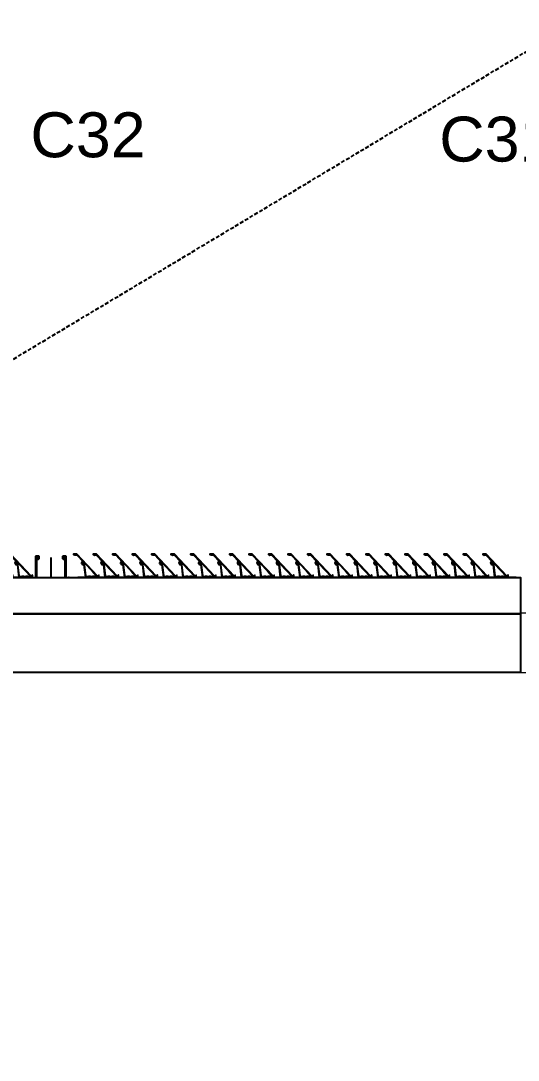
# Model space of a CAD drawing. Header units: millimetres. Extents: x 663313 to 1226001, y 1431724 to 1620898.
# Drawn here: x 762425 to 764084, y 1517107 to 1520576 of the extents above; entities that cross this region are included whole.
import ezdxf

# ---------------------------------------------------------------- set-up
doc = ezdxf.new("R2010")
doc.units = ezdxf.units.MM
for name, pattern in [('CENTER', [50.8, 31.75, -6.35, 6.35, -6.35]), ('HIDDEN', [0.375, 0.25, -0.125]), ('XKITLINE00', [0])]:
    doc.linetypes.add(name, pattern=pattern)
doc.layers.get('Defpoints').update_dxf_attribs({"color": 140})
for name, color, linetype, plot in [('000 - STRUCTURE_STEEL_ACCESORIES_DEF_SUB', 250, 'Continuous', False), ('010 - ASPG_EXTR_DEF_SUB', 250, 'Continuous', False), ('010 - ASPG_FASTERN_DEF_SUB', 250, 'Continuous', False), ('010 - ASPG_FRAMING_DEF_SUB', 250, 'Continuous', False)]:
    doc.layers.add(name, color=color, linetype=linetype, plot=plot)
for name, color, linetype in [('000 - STRUCTURE_STEEL_ACCESORIES_MAIN_COLOR_2', 1, 'Continuous'), ('000 - STRUCTURE_STEEL_ACCESORIES_SUB_COLOR_3', 251, 'Continuous'), ('000 - STRUCTURE_STEEL_ACCESORIES_WIPEOUT_', 250, 'Continuous'), ('010 - ASPG_ACCESSORIES_HATCH_', 251, 'Continuous'), ('010 - ASPG_ACCESSORIES_MAIN_COLOR_1', 1, 'Continuous'), ('010 - ASPG_ACCESSORIES_SUB_COLOR_1', 1, 'Continuous'), ('010 - ASPG_ACCESSORIES_SUB_COLOR_2', 251, 'Continuous'), ('010 - ASPG_ACCESSORIES_SYMBOL_', 251, 'Continuous'), ('010 - ASPG_ACCESSORIES_WIPEOUT_', 250, 'Continuous'), ('010 - ASPG_EXTR_MAIN_COLOR_2', 2, 'Continuous'), ('010 - ASPG_FASTERN_HIDDEN_', 251, 'Continuous'), ('010 - ASPG_FASTERN_MAIN_COLOR_1', 1, 'Continuous'), ('010 - ASPG_FASTERN_SUB_COLOR_2', 251, 'Continuous'), ('010 - ASPG_FLASHING_SUB_COLOR_1', 1, 'Continuous'), ('010 - ASPG_FLASHING_WIPEOUT_', 250, 'Continuous'), ('010 - ASPG_FRAMING_CUT_COLOR_4', 4, 'Continuous'), ('010 - ASPG_FRAMING_HATCH_', 251, 'Continuous'), ('010 - ASPG_FRAMING_MAIN_COLOR_2', 2, 'Continuous'), ('010 - ASPG_FRAMING_SUB_COLOR_2', 1, 'Continuous'), ('010 - ASPG_FRAMING_WIPEOUT_', 250, 'Continuous'), ('BOLT & SCREW', 251, 'Continuous'), ('Center Line', 1, 'CENTER'), ('CVA044__', 2, 'Continuous'), ('DIM', 1, 'Continuous'), ('tube-stopper', 2, 'Continuous')]:
    doc.layers.add(name, color=color, linetype=linetype)
for name, color, linetype, lineweight in [('12-GRID', 1, 'CENTER', 13), ('Part', 2, 'Continuous', 0), ('SCREW', 8, 'Continuous', 5)]:
    doc.layers.add(name, color=color, linetype=linetype, lineweight=lineweight)
doc.styles.add('Arial', font='arial.ttf')
pattern_1 = [(270, (1257419.24324, -520041.6224), (0.65495992507, -1.1344238721), [0.7562825814, -1.5125651628]), (30, (1257419.24324, -520041.6224), (0.65495992936, 1.1344238696), [0.7562825814, -1.5125651628]), (330, (1257419.24324, -520041.6224), (1.30991985442, -2.48e-09), [-1.5125651628, 0.7562825814])]
pattern_2 = [(315, (1257419.4929, -520021.6224), (1.3369313545, 1.3369313545), []), (45, (1257419.4929, -520021.6224), (-1.3369313545, 1.3369313545), [])]
pattern_3 = [(270, (1257419.4425, -520043.9224), (0.65495992507, -1.1344238721), [0.7562825814, -1.5125651628]), (30, (1257419.4425, -520043.9224), (0.65495992936, 1.1344238696), [0.7562825814, -1.5125651628]), (330, (1257419.4425, -520043.9224), (1.30991985442, -2.48e-09), [-1.5125651628, 0.7562825814])]
pattern_4 = [(315, (1257419.1929, -520023.9224), (1.3369313545, 1.3369313545), []), (45, (1257419.1929, -520023.9224), (-1.3369313545, 1.3369313545), [])]
pattern_5 = [(45, (68845973.911, -106253.634), (-4.0411152545, 4.0411152545), []), (45, (68845976.6053, -106253.634), (-4.0411152545, 4.0411152545), [])]

# ---------------------------------------------------------------- blocks, each defined once
blk = doc.blocks.new('W-1-PP18-ST_ENT4_REV00_20260531-225334_LOPF_PL')
at = {"layer": 'DIM', "linetype": 'HIDDEN', "ltscale": 50}
blk.add_line((-3080.3, -13100), (16344.6, -1449.9), dxfattribs=at)
at = {"layer": 'Part', "linetype": 'XKITLINE00', "lineweight": 0}
blk.add_lwpolyline([(12920, -13150.2), (12920, -3425.6), (16344.6, -3425.6), (16344.6, -3625.6), (13120, -3625.6), (13120, -8210), (16970, -8210), (16970, -8350), (13120, -8350), (13120, -13150.2)], close=True, dxfattribs=at)
at = {"layer": 'CVA044__', "color": 3, "char_height": 150, "attachment_point": 5, "style": 'Arial', "bg_fill": 3, "box_fill_scale": 1.1, "bg_fill_color": 256, "bg_fill_true_color": 13158600, "bg_fill_transparency": 0}
for s, insert in [('\\A1;C32', (14711, -1831.5)), ('\\A1;C31', (16075, -1845.8))]:
    blk.add_mtext(s, dxfattribs=dict(at, insert=insert))
blk = doc.blocks.new('*U6399')
at = {"layer": '12-GRID', "color": 8, "linetype": 'CENTER'}
for p, q in [((0, -6.2), (0, 2.2)), ((-4.2, -2), (4.2, -2))]:
    blk.add_line(p, q, dxfattribs=at)
at = {"layer": 'BOLT & SCREW'}
for p, q in [((-0.6, -1.8), (-1.8, -1.6)), ((-0.6, -2.2), (-1.8, -2.4)), ((-0.5, -1.8), (-0.9, -1.6)), ((-0.5, -2.2), (-0.9, -2.4)), ((-0.2, -1.4), (-0.4, -0.2)), ((-0.2, -1.5), (-0.4, -1.1)), ((-0.2, -2.5), (-0.4, -2.9)), ((-0.2, -2.6), (-0.4, -3.8)), ((0.2, -1.4), (0.4, -0.2)), ((0.2, -1.5), (0.4, -1.1)), ((0.4, -2.9), (0.2, -2.5)), ((0.2, -2.6), (0.4, -3.8)), ((0.5, -1.8), (0.9, -1.6)), ((0.5, -2.2), (0.9, -2.4)), ((0.6, -1.8), (1.8, -1.6)), ((0.6, -2.2), (1.8, -2.4))]:
    blk.add_line(p, q, dxfattribs=at)
for points in [[(-1.8, -1.6), (-0.9, -1.6, 0.414214), (-0.4, -1.1), (-0.4, -0.2), (0.4, -0.2), (0.4, -1.1, 0.414214), (0.9, -1.6), (1.8, -1.6), (1.8, -2.4), (0.9, -2.4, 0.414214), (0.4, -2.9), (0.4, -3.8), (-0.4, -3.8), (-0.4, -2.9, 0.414214), (-0.9, -2.4), (-1.8, -2.4)], [(0.2, -2.5, -0.414214), (0.5, -2.2), (0.6, -2.2), (0.6, -1.8), (0.5, -1.8, -0.414214), (0.2, -1.5), (0.2, -1.4), (-0.2, -1.4), (-0.2, -1.5, -0.414214), (-0.5, -1.8), (-0.6, -1.8), (-0.6, -2.2), (-0.5, -2.2, -0.414214), (-0.2, -2.5), (-0.2, -2.6), (0.2, -2.6)]]:
    blk.add_lwpolyline(points, format="xyb", close=True, dxfattribs=at)
blk.add_circle((0, -2), 3.5, dxfattribs=at)
blk = doc.blocks.new('000_ASPG_TYP_FILES_20260218-010703_FRAME_EXTR_')
at = {"layer": '010 - ASPG_FRAMING_HATCH_'}
h = blk.add_hatch(dxfattribs=at)
h.set_pattern_fill('ANSI32', color=256, scale=0.1, angle=180)
edge = h.paths.add_edge_path()
edge.add_line((2, 16), (2, 2))
edge.add_line((2, 2), (39.7, 2))
edge.add_arc((39.7, 1.7), 0.3, 0, 90, ccw=False)
edge.add_line((40, 1.7), (40, 0.3))
edge.add_arc((39.7, 0.3), 0.3, -90, 0, ccw=False)
edge.add_line((39.7, 0), (0.3, 0))
edge.add_arc((0.3, 0.3), 0.3, 180, 270, ccw=False)
edge.add_line((0, 0.3), (0, 17.7))
edge.add_arc((0.3, 17.7), 0.3, 90, 180, ccw=False)
edge.add_line((0.3, 18), (22.6, 18))
edge.add_arc((22.6, 18.5), 0.5, 270, 380.2095)
edge.add_arc((26.2, 19.8), 3.35, 182.0638, 200.2095, ccw=False)
edge.add_arc((23.6, 19.7), 0.76, 2.0638, 182.0638, ccw=False)
edge.add_arc((26.2, 19.8), 1.83, 182.0638, 447.9362)
edge.add_arc((26.3, 22.4), 0.76, 87.9362, 267.9362, ccw=False)
edge.add_arc((26.2, 19.8), 3.35, 69.7905, 87.9362, ccw=False)
edge.add_arc((27.5, 23.4), 0.5, 249.7905, 360)
edge.add_line((28, 23.4), (28, 26.7))
edge.add_line((28, 26.7), (28.5, 27.2))
edge.add_line((28.5, 27.2), (28, 27.7))
edge.add_line((28, 27.7), (28, 38.6))
edge.add_line((28, 38.6), (28.5, 39.1))
edge.add_line((28.5, 39.1), (28, 39.6))
edge.add_line((28, 39.6), (28, 42.9))
edge.add_arc((27.5, 42.9), 0.5, 0, 110.2095)
edge.add_arc((26.2, 46.5), 3.35, 272.0638, 290.2095, ccw=False)
edge.add_arc((26.3, 43.9), 0.76, 92.0638, 272.0638, ccw=False)
edge.add_arc((26.2, 46.5), 1.83, 272.0638, 537.9362)
edge.add_arc((23.6, 46.6), 0.76, 177.9362, 357.9362, ccw=False)
edge.add_arc((26.2, 46.5), 3.35, 159.7905, 177.9362, ccw=False)
edge.add_arc((22.6, 47.8), 0.5, 339.7905, 450)
edge.add_line((22.6, 48.3), (0.3, 48.3))
edge.add_arc((0.3, 48.6), 0.3, 180, 270, ccw=False)
edge.add_line((0, 48.6), (0, 60))
edge.add_arc((0.3, 60), 0.3, 90, 180, ccw=False)
edge.add_line((0.3, 60.3), (5, 60.3))
edge.add_line((5, 60.3), (5, 65))
edge.add_arc((5.3, 65), 0.3, 90, 180, ccw=False)
edge.add_line((5.3, 65.3), (30, 65.3))
edge.add_line((30, 65.3), (30, 63.6))
edge.add_arc((29.7, 63.6), 0.3, -90, 0, ccw=False)
edge.add_line((29.7, 63.3), (7.3, 63.3))
edge.add_arc((7.3, 63), 0.3, 90, 180)
edge.add_line((7, 63), (7, 58.3))
edge.add_line((7, 58.3), (2.3, 58.3))
edge.add_arc((2.3, 58), 0.3, 90, 180)
edge.add_line((2, 58), (2, 50.6))
edge.add_arc((2.3, 50.6), 0.3, 180, 270)
edge.add_line((2.3, 50.3), (29.7, 50.3))
edge.add_arc((29.7, 50), 0.3, 0, 90, ccw=False)
edge.add_line((30, 50), (30, 26.7))
edge.add_line((30, 26.7), (30, 16.3))
edge.add_arc((29.7, 16.3), 0.3, -90, 0, ccw=False)
edge.add_line((29.7, 16), (2, 16))
at = {"layer": '010 - ASPG_FRAMING_CUT_COLOR_4'}
blk.add_lwpolyline([(2, 16), (2, 2), (39.7, 2, -0.414214), (40, 1.7), (40, 0.3, -0.414214), (39.7, 0), (0.3, 0, -0.414214), (0, 0.3), (0, 17.7, -0.414214), (0.3, 18), (22.6, 18, 0.52173), (23, 18.7, -0.079342), (22.8, 19.7, -1), (24.3, 19.8, 2.296346), (26.2, 21.7, -1), (26.3, 23.2, -0.079342), (27.3, 23, 0.52173), (28, 23.4), (28, 26.7), (28.5, 27.2), (28, 27.7), (28, 38.6), (28.5, 39.1), (28, 39.6), (28, 42.9, 0.52173), (27.3, 43.3, -0.079342), (26.3, 43.1, -1), (26.2, 44.6, 2.296346), (24.3, 46.5, -1), (22.8, 46.6, -0.079342), (23, 47.6, 0.52173), (22.6, 48.3), (0.3, 48.3, -0.414214), (0, 48.6), (0, 60, -0.414214), (0.3, 60.3), (5, 60.3), (5, 65, -0.414214), (5.3, 65.3), (30, 65.3), (30, 63.6, -0.414214), (29.7, 63.3), (7.3, 63.3, 0.414214), (7, 63), (7, 58.3), (2.3, 58.3, 0.414214), (2, 58), (2, 50.6, 0.414214), (2.3, 50.3), (29.7, 50.3, -0.414214), (30, 50), (30, 26.7), (30, 16.3, -0.414214), (29.7, 16)], format="xyb", close=True, dxfattribs=at)
for p in [(26.2, 48.5), (26.2, 21.8)]:
    blk.add_blockref('*U6399', p)
blk = doc.blocks.new('*U6177')
at = {"layer": '010 - ASPG_FRAMING_HATCH_', "transparency": 33554585}
h = blk.add_hatch(dxfattribs=at)
h.set_pattern_fill('ANSI32', color=256, scale=0.25)
edge = h.paths.add_edge_path()
edge.add_line((2, -50), (2, -75))
edge.add_line((2, -75), (0, -75))
edge.add_line((0, -75), (0, -49))
edge.add_arc((1, -49), 1, 90, 180, ccw=False)
edge.add_line((1, -48), (63, -48))
edge.add_arc((63, -47), 1, 270, 360)
edge.add_line((64, -47), (64, 47))
edge.add_arc((63, 47), 1, 0, 90)
edge.add_line((63, 48), (1, 48))
edge.add_arc((1, 49), 1, 180, 270, ccw=False)
edge.add_line((0, 49), (0, 75))
edge.add_line((0, 75), (2, 75))
edge.add_line((2, 75), (2, 50))
edge.add_line((2, 50), (141, 50))
edge.add_line((141, 50), (141, 41))
edge.add_arc((140, 41), 1, 270, 360, ccw=False)
edge.add_line((140, 40), (132, 40))
edge.add_arc((132, 41), 1, 180, 270, ccw=False)
edge.add_line((131, 41), (131, 47))
edge.add_arc((130, 47), 1, 0, 90)
edge.add_line((130, 48), (67, 48))
edge.add_arc((67, 47), 1, 90, 180)
edge.add_line((66, 47), (66, -47))
edge.add_arc((67, -47), 1, 180, 270)
edge.add_line((67, -48), (130, -48))
edge.add_arc((130, -47), 1, 270, 360)
edge.add_line((131, -47), (131, -41))
edge.add_arc((132, -41), 1, 90, 180, ccw=False)
edge.add_line((132, -40), (140, -40))
edge.add_arc((140, -41), 1, 0, 90, ccw=False)
edge.add_line((141, -41), (141, -50))
edge.add_line((141, -50), (2, -50))
h.paths.add_polyline_path([(139, 48), (139, 42), (133, 42), (133, 48)], flags=16)
h.paths.add_polyline_path([(139, -48), (139, -42), (133, -42), (133, -48)], flags=16)
at = {"layer": '010 - ASPG_FRAMING_HATCH_'}
h = blk.add_hatch(dxfattribs=at)
h.set_pattern_fill('ANSI37', color=256, scale=0.595498, angle=-90)
h.set_pattern_definition(pattern_4)
edge = h.paths.add_edge_path()
edge.add_ellipse((11.5, 55), major_axis=(0, -5), ratio=0.644482, start_angle=180, end_angle=360, ccw=False)
edge.add_line((11.5, 60), (2, 60))
edge.add_arc((-7.9, 55), 11.1, -26.7963, 26.7963, ccw=False)
edge.add_line((2, 50), (11.5, 50))
h = blk.add_hatch(dxfattribs=at)
h.set_pattern_fill('HONEY', color=256, scale=0.238199, angle=-90)
h.set_pattern_definition(pattern_3)
edge = h.paths.add_edge_path()
edge.add_ellipse((11.8, 55), major_axis=(0, -5), ratio=0.644482, start_angle=0, end_angle=360, ccw=False)
h = blk.add_hatch(dxfattribs=at)
h.set_pattern_fill('HONEY', color=256, scale=0.238199, angle=-90)
h.set_pattern_definition(pattern_1)
edge = h.paths.add_edge_path()
edge.add_ellipse((57.5, 55), major_axis=(0, -5), ratio=0.644482, start_angle=0, end_angle=360)
h = blk.add_hatch(dxfattribs=at)
h.set_pattern_fill('ANSI37', color=256, scale=0.595498, angle=-90)
h.set_pattern_definition(pattern_2)
edge = h.paths.add_edge_path()
edge.add_ellipse((57.8, 55), major_axis=(0, -5), ratio=0.644482, start_angle=0, end_angle=180)
edge.add_line((57.8, 60), (62, 60))
edge.add_arc((62, 60.3), 0.3, -90, 0)
edge.add_line((62.3, 60.3), (62.3, 61))
edge.add_line((62.3, 61), (61.8, 61.5))
edge.add_line((61.8, 61.5), (62.3, 62))
edge.add_line((62.3, 62), (61.8, 62.5))
edge.add_line((61.8, 62.5), (62.3, 63))
edge.add_line((62.3, 63), (61.8, 63.5))
edge.add_line((61.8, 63.5), (62.3, 64))
edge.add_line((62.3, 64), (62.3, 65))
edge.add_line((62.3, 65), (63.3, 65))
edge.add_line((63.3, 65), (63.8, 65.5))
edge.add_line((63.8, 65.5), (64.3, 65))
edge.add_line((64.3, 65), (64.8, 65.5))
edge.add_line((64.8, 65.5), (65.3, 65))
edge.add_line((65.3, 65), (65.8, 65.5))
edge.add_line((65.8, 65.5), (66.3, 65))
edge.add_line((66.3, 65), (67, 65))
edge.add_arc((67, 65.3), 0.3, -90, 0)
edge.add_line((67.3, 65.3), (67.3, 60))
edge.add_arc((77.2, 55), 11.1, 153.2037, 206.7963)
edge.add_line((67.3, 50), (57.8, 50))
h = blk.add_hatch(dxfattribs=at)
h.set_pattern_fill('ANSI37', color=256, scale=0.595498, angle=-90)
h.set_pattern_definition(pattern_4)
edge = h.paths.add_edge_path()
edge.add_ellipse((11.5, -55), major_axis=(0, 5), ratio=0.644482, start_angle=0, end_angle=180)
edge.add_line((11.5, -60), (2, -60))
edge.add_arc((-7.9, -55), 11.1, 333.2037, 386.7963)
edge.add_line((2, -50), (11.5, -50))
h = blk.add_hatch(dxfattribs=at)
h.set_pattern_fill('HONEY', color=256, scale=0.238199, angle=-90)
h.set_pattern_definition(pattern_3)
edge = h.paths.add_edge_path()
edge.add_ellipse((11.8, -55), major_axis=(0, 5), ratio=0.644482, start_angle=0, end_angle=360)
h = blk.add_hatch(dxfattribs=at)
h.set_pattern_fill('HONEY', color=256, scale=0.238199, angle=-90)
h.set_pattern_definition(pattern_1)
edge = h.paths.add_edge_path()
edge.add_ellipse((57.5, -55), major_axis=(0, 5), ratio=0.644482, start_angle=0, end_angle=360, ccw=False)
h = blk.add_hatch(dxfattribs=at)
h.set_pattern_fill('ANSI37', color=256, scale=0.595498, angle=-90)
h.set_pattern_definition(pattern_2)
edge = h.paths.add_edge_path()
edge.add_ellipse((57.8, -55), major_axis=(0, 5), ratio=0.644482, start_angle=180, end_angle=360, ccw=False)
edge.add_line((57.8, -60), (62, -60))
edge.add_arc((62, -60.3), 0.3, 360, 450, ccw=False)
edge.add_line((62.3, -60.3), (62.3, -61))
edge.add_line((62.3, -61), (61.8, -61.5))
edge.add_line((61.8, -61.5), (62.3, -62))
edge.add_line((62.3, -62), (61.8, -62.5))
edge.add_line((61.8, -62.5), (62.3, -63))
edge.add_line((62.3, -63), (61.8, -63.5))
edge.add_line((61.8, -63.5), (62.3, -64))
edge.add_line((62.3, -64), (62.3, -65))
edge.add_line((62.3, -65), (63.3, -65))
edge.add_line((63.3, -65), (63.8, -65.5))
edge.add_line((63.8, -65.5), (64.3, -65))
edge.add_line((64.3, -65), (64.8, -65.5))
edge.add_line((64.8, -65.5), (65.3, -65))
edge.add_line((65.3, -65), (65.8, -65.5))
edge.add_line((65.8, -65.5), (66.3, -65))
edge.add_line((66.3, -65), (67, -65))
edge.add_arc((67, -65.3), 0.3, 360, 450, ccw=False)
edge.add_line((67.3, -65.3), (67.3, -60))
edge.add_arc((77.2, -55), 11.1, 153.2037, 206.7963, ccw=False)
edge.add_line((67.3, -50), (57.8, -50))
at = {"layer": '010 - ASPG_FASTERN_DEF_SUB'}
blk.add_point((0, 0), dxfattribs=at)
at = {"layer": '010 - ASPG_FRAMING_CUT_COLOR_4'}
blk.add_lwpolyline([(2, -50), (2, -75), (0, -75), (0, -49, -0.414214), (1, -48), (63, -48, 0.414214), (64, -47), (64, 47, 0.414214), (63, 48), (1, 48, -0.414214), (0, 49), (0, 75), (2, 75), (2, 50), (141, 50), (141, 41, -0.414214), (140, 40), (132, 40, -0.414214), (131, 41), (131, 47, 0.414214), (130, 48), (67, 48, 0.414214), (66, 47), (66, -47, 0.414214), (67, -48), (130, -48, 0.414214), (131, -47), (131, -41, -0.414214), (132, -40), (140, -40, -0.414214), (141, -41), (141, -50)], format="xyb", close=True, dxfattribs=at)
for points in [[(139, 48), (139, 42), (133, 42), (133, 48)], [(139, -48), (139, -42), (133, -42), (133, -48)]]:
    blk.add_lwpolyline(points, close=True, dxfattribs=at)
at = {"layer": '010 - ASPG_FRAMING_DEF_SUB', "transparency": 33554508}
blk.add_line((136.5, 0), (-4.5, 0), dxfattribs=at)
at = {"layer": '010 - ASPG_FRAMING_DEF_SUB', "transparency": 33554457}
for points in [[(2, 50), (15, 50), (15, 60), (2, 60)], [(54.3, 50), (67.3, 50), (67.3, 65.5), (54.3, 65.5)], [(2, -50), (15, -50), (15, -60), (2, -60)], [(54.3, -50), (67.3, -50), (67.3, -65.5), (54.3, -65.5)]]:
    blk.add_lwpolyline(points, close=True, dxfattribs=at)
at = {"layer": '010 - ASPG_FRAMING_SUB_COLOR_2'}
for points in [[(11.8, 50), (2, 50, 0.238199), (2, 60), (11.8, 60)], [(57.5, 50), (67.3, 50, -0.238199), (67.3, 60), (67.3, 65.3, -0.414214), (67, 65), (66.3, 65), (65.8, 65.5), (65.3, 65), (64.8, 65.5), (64.3, 65), (63.8, 65.5), (63.3, 65), (62.3, 65), (62.3, 64), (61.8, 63.5), (62.3, 63), (61.8, 62.5), (62.3, 62), (61.8, 61.5), (62.3, 61), (62.3, 60.3, -0.414214), (62, 60), (57.5, 60)], [(11.8, -50), (2, -50, -0.238199), (2, -60), (11.8, -60)], [(57.5, -50), (67.3, -50, 0.238199), (67.3, -60), (67.3, -65.3, 0.414214), (67, -65), (66.3, -65), (65.8, -65.5), (65.3, -65), (64.8, -65.5), (64.3, -65), (63.8, -65.5), (63.3, -65), (62.3, -65), (62.3, -64), (61.8, -63.5), (62.3, -63), (61.8, -62.5), (62.3, -62), (61.8, -61.5), (62.3, -61), (62.3, -60.3, 0.414214), (62, -60), (57.5, -60)]]:
    blk.add_lwpolyline(points, format="xyb", dxfattribs=at)
at = {"layer": '010 - ASPG_FRAMING_SUB_COLOR_2', "extrusion": (0, 0, -1)}
for centre, major_axis in [((11.8, 55), (0, -5)), ((57.5, -55), (0, 5))]:
    blk.add_ellipse(centre, major_axis=major_axis, ratio=0.644482, dxfattribs=at)
at = {"layer": '010 - ASPG_FRAMING_SUB_COLOR_2'}
for centre, major_axis in [((57.5, 55), (0, -5)), ((11.8, -55), (0, 5))]:
    blk.add_ellipse(centre, major_axis=major_axis, ratio=0.644482, dxfattribs=at)
blk = doc.blocks.new('PZG35-9D5')
at = {"layer": 'Center Line'}
blk.add_line((0, 3.7), (0, -10.5), dxfattribs=at)
at = {"layer": 'SCREW', "color": 8}
for p, q in [((-1.4, 0), (-1.4, -1.1)), ((1.4, 0), (1.4, -0.6)), ((-1.9, -1.4), (1.9, -0.9)), ((-1.9, -1.4), (-1.4, -1.1)), ((-1.9, -1.4), (-1.4, -1.7)), ((-1.9, -2.7), (1.9, -2.2)), ((-1.9, -2.7), (-1.4, -2.4)), ((-1.9, -2.7), (-1.4, -3)), ((-1.9, -4), (-1.4, -3.7)), ((-1.9, -4), (-1, -3.9)), ((-1.9, -4), (-1.4, -4.3)), ((-1.4, -1.1), (1.4, -0.6)), ((-1.4, -1.7), (1.4, -1.2)), ((-1.4, -1.7), (-1.4, -2.4)), ((-1.4, -2.4), (1.4, -1.9)), ((-1.4, -3), (1.4, -2.5)), ((-1.4, -3), (-1.4, -3.7)), ((-1.4, -3.7), (-0.8, -3.6)), ((-1.4, -4.3), (-1.4, -8.1)), ((-1.4, -4.3), (-1.2, -4.3)), ((0, -9.5), (-1.4, -8.1)), ((0, -9.5), (1.4, -8.1)), ((0.6, -3.3), (1.4, -3.2)), ((0.7, -3.7), (1.9, -3.5)), ((0.7, -3.9), (1.4, -3.8)), ((0.7, -4.6), (1.4, -4.5)), ((0.7, -5), (1.9, -4.8)), ((0.7, -5.2), (1.4, -5.1)), ((1.9, -0.9), (1.4, -0.6)), ((1.9, -0.9), (1.4, -1.2)), ((1.4, -1.2), (1.4, -1.9)), ((1.9, -2.2), (1.4, -1.9)), ((1.9, -2.2), (1.4, -2.5)), ((1.4, -2.5), (1.4, -3.2)), ((1.9, -3.5), (1.4, -3.2)), ((1.9, -3.5), (1.4, -3.8)), ((1.4, -3.8), (1.4, -4.5)), ((1.9, -4.8), (1.4, -4.5)), ((1.9, -4.8), (1.4, -5.1)), ((1.4, -5.1), (1.4, -8.1))]:
    blk.add_line(p, q, dxfattribs=at)
blk.add_lwpolyline([(0, -9.5), (0.7, -5.2), (0.7, -3.6, 0.417657), (0.4, -3.3, 0.108102), (-0.8, -3.6), (-1.4, -4.7)], format="xyb", dxfattribs=at)
blk = doc.blocks.new('*U6170')
at = {"layer": 'SCREW', "color": 6}
blk.add_lwpolyline([(3, 1.8, 0.09906), (0.8, 2.5), (0.8, 2.3), (-0.8, 2.3), (-0.8, 2.5, 0.09906), (-3, 1.8, 0.266588), (-3.5, 1), (-3.5, 0.2, 0.414214), (-3.3, 0), (3.3, 0, 0.414214), (3.5, 0.2), (3.5, 1, 0.266588)], format="xyb", close=True, dxfattribs=at)
at = {"layer": 'SCREW'}
blk.add_blockref('PZG35-9D5', (0, 0), dxfattribs=at)
blk = doc.blocks.new('*U6179')
blk.add_point((0, 0))
at = {"layer": '010 - ASPG_ACCESSORIES_MAIN_COLOR_1'}
blk.add_lwpolyline([(-39.7, -0.6, 0.414214), (-40, -0.9), (-40, -7.4, 0.57735), (-39.7, -7.6), (-36.6, -5.8, 0.767327), (-36.8, -5.3), (-37.9, -5.3, -0.414214), (-38.2, -5), (-38.2, -2.8, -0.414214), (-38, -2.6), (-32.2, -2.6, -0.388879), (-32, -2.8), (-31.8, -4.3, 0.388879), (-31.3, -4.8), (-30.3, -4.8, 0.414214), (-30, -4.5), (-30, -2.9, -0.414214), (-29.7, -2.6), (0.4, -2.6, -0.378969), (3.4, -5.2), (8, -42.5, 0.446593), (11.6, -45.1, -0.489802), (16.1, -48.7), (16.1, -49.4, -0.18248), (15.8, -50, -0.267949), (15.3, -50.2, 1.122115), (15.1, -52.3, 0.405004), (18.1, -49.4), (18.1, -48.7, 0.489805), (11.2, -43.1, -0.446597), (9.9, -42.3), (4.9, -0.8, 0.364176), (4.6, -0.6)], format="xyb", close=True, dxfattribs=at)
at = {"layer": '010 - ASPG_EXTR_DEF_SUB'}
for p in [(-40, -0.5), (43.4, -76.9), (43.4, -77.5)]:
    blk.add_point(p, dxfattribs=at)
at = {"layer": '010 - ASPG_EXTR_MAIN_COLOR_2'}
blk.add_lwpolyline([(11.4, -48.2), (11.5, -47.4), (12.2, -47.6), (12.3, -46.8, -0.535538), (14.2, -49.2, 0.991572), (15.7, -49.6, 1.157025), (8.8, -48.8, -0.688558), (8.3, -49), (-17.1, -22.2), (-32.3, -6.1), (-32.3, -2.9, 0.414312), (-32.6, -2.6), (-37.5, -2.6, 0.414116), (-37.8, -2.9), (-37.8, -4.3, 0.414214), (-37.5, -4.6), (-36, -4.6, -0.205895), (-35.8, -4.7), (33.2, -77.5), (43.1, -77.5, 0.668179), (43.4, -77), (40.5, -74.2, 0.668179), (40, -74.4), (40, -76), (33.9, -76), (11.9, -52.8, -0.558354), (12.1, -52, 0.766275), (12, -50.4, -0.438583), (10.7, -48.1)], format="xyb", close=True, dxfattribs=at)
at = {"layer": 'SCREW', "rotation": 180}
for p in [(-21.6, -2.5), (-8.2, -2.5)]:
    blk.add_blockref('*U6170', p, dxfattribs=at)
blk = doc.blocks.new('*U4688')
blk.add_wipeout([(1557, 4), (60, 4), (60, 69.3), (1557, 69.3)]).dxf.layer = '010 - ASPG_FRAMING_WIPEOUT_'
at = {"color": 1}
blk.add_point((60, 69.5), dxfattribs=at)
at = {"layer": '010 - ASPG_FRAMING_MAIN_COLOR_2'}
blk.add_lwpolyline([(1527, 69.3), (90, 69.3), (90, 6), (1527, 6)], close=True, dxfattribs=at)
at = {"layer": '010 - ASPG_FRAMING_SUB_COLOR_2'}
for points in [[(1557, 4), (60, 4), (60, 69.3), (1557, 69.3)], [(60, 2), (60, 4), (1557, 4), (1557, 2)]]:
    blk.add_lwpolyline(points, close=True, dxfattribs=at)
at = {"transparency": 33554559, "xscale": -1, "rotation": 270}
blk.add_blockref('*U6177', (0, 0), dxfattribs=at)
at = {"color": 1, "rotation": 180}
for p in [(120.3, 69.3), (185.3, 69.3), (250.3, 69.3), (315.3, 69.3), (380.3, 69.3), (445.3, 69.3), (510.3, 69.3), (575.3, 69.3), (640.3, 69.3), (705.3, 69.3), (770.3, 69.3), (835.3, 69.3), (900.3, 69.3), (965.3, 69.3), (1030.3, 69.3), (1095.3, 69.3), (1160.3, 69.3), (1225.3, 69.3), (1290.3, 69.3), (1355.3, 69.3), (1420.3, 69.3), (1485.3, 69.3)]:
    blk.add_blockref('*U6179', p, dxfattribs=at)
blk.add_blockref('000_ASPG_TYP_FILES_20260218-010703_FRAME_EXTR_', (60, 4))
at = {"xscale": -1}
blk.add_blockref('000_ASPG_TYP_FILES_20260218-010703_FRAME_EXTR_', (1557, 4), dxfattribs=at)
blk = doc.blocks.new('000_ASPG_TYP_FILES_FRAMING_EXTR_BREAKLINE_TYPE_2')
at = {"layer": '010 - ASPG_FRAMING_HATCH_', "transparency": 33554585}
h = blk.add_hatch(dxfattribs=at)
h.set_pattern_fill('ANSI32', color=256, scale=0.25)
h.paths.add_polyline_path([(131, 91, 0.414214), (132, 90), (140, 90, 0.414214), (141, 91), (141, 100), (2, 100), (2, 125), (0, 125), (0, 99, 0.414214), (1, 98), (63, 98, -0.414214), (64, 97), (64, 3, -0.414214), (63, 2), (0, 2), (0, 0), (141, 0), (141, 9, 0.414214), (140, 10), (132, 10, 0.414214), (131, 9), (131, 3, -0.414214), (130, 2), (67, 2, -0.414214), (66, 3), (66, 97, -0.414214), (67, 98), (130, 98, -0.414214), (131, 97)])
h.paths.add_polyline_path([(133, 92), (133, 98), (139, 98), (139, 92)], flags=16)
h.paths.add_polyline_path([(133, 8), (139, 8), (139, 2), (133, 2)], flags=16)
at = {"layer": '010 - ASPG_FRAMING_HATCH_'}
h = blk.add_hatch(dxfattribs=at)
h.set_pattern_fill('ANSI37', color=256, scale=0.595498, angle=-90)
h.set_pattern_definition([(315, (1257419.1929, -519973.9224), (1.3369313545, 1.3369313545), []), (45, (1257419.1929, -519973.9224), (-1.3369313545, 1.3369313545), [])])
edge = h.paths.add_edge_path()
edge.add_ellipse((11.5, 105), major_axis=(0, -5), ratio=0.644482, start_angle=180, end_angle=360, ccw=False)
edge.add_line((11.5, 110), (2, 110))
edge.add_arc((-7.9, 105), 11.1, -26.7963, 26.7963, ccw=False)
edge.add_line((2, 100), (11.5, 100))
h = blk.add_hatch(dxfattribs=at)
h.set_pattern_fill('HONEY', color=256, scale=0.238199, angle=-90)
h.set_pattern_definition([(270, (1257419.4425, -519993.9224), (0.65495992507, -1.1344238721), [0.7562825814, -1.5125651628]), (30, (1257419.4425, -519993.9224), (0.65495992936, 1.1344238696), [0.7562825814, -1.5125651628]), (330, (1257419.4425, -519993.9224), (1.30991985442, -2.48e-09), [-1.5125651628, 0.7562825814])])
edge = h.paths.add_edge_path()
edge.add_ellipse((11.8, 105), major_axis=(0, -5), ratio=0.644482, start_angle=0, end_angle=360, ccw=False)
h = blk.add_hatch(dxfattribs=at)
h.set_pattern_fill('HONEY', color=256, scale=0.238199, angle=-90)
h.set_pattern_definition([(270, (1257419.24324, -519991.6224), (0.65495992507, -1.1344238721), [0.7562825814, -1.5125651628]), (30, (1257419.24324, -519991.6224), (0.65495992936, 1.1344238696), [0.7562825814, -1.5125651628]), (330, (1257419.24324, -519991.6224), (1.30991985442, -2.48e-09), [-1.5125651628, 0.7562825814])])
edge = h.paths.add_edge_path()
edge.add_ellipse((57.5, 105), major_axis=(0, -5), ratio=0.644482, start_angle=0, end_angle=360)
h = blk.add_hatch(dxfattribs=at)
h.set_pattern_fill('ANSI37', color=256, scale=0.595498, angle=-90)
h.set_pattern_definition([(315, (1257419.4929, -519971.6224), (1.3369313545, 1.3369313545), []), (45, (1257419.4929, -519971.6224), (-1.3369313545, 1.3369313545), [])])
edge = h.paths.add_edge_path()
edge.add_ellipse((57.8, 105), major_axis=(0, -5), ratio=0.644482, start_angle=0, end_angle=180)
edge.add_line((57.8, 110), (62, 110))
edge.add_arc((62, 110.3), 0.3, -90, 0)
edge.add_line((62.3, 110.3), (62.3, 111))
edge.add_line((62.3, 111), (61.8, 111.5))
edge.add_line((61.8, 111.5), (62.3, 112))
edge.add_line((62.3, 112), (61.8, 112.5))
edge.add_line((61.8, 112.5), (62.3, 113))
edge.add_line((62.3, 113), (61.8, 113.5))
edge.add_line((61.8, 113.5), (62.3, 114))
edge.add_line((62.3, 114), (62.3, 115))
edge.add_line((62.3, 115), (63.3, 115))
edge.add_line((63.3, 115), (63.8, 115.5))
edge.add_line((63.8, 115.5), (64.3, 115))
edge.add_line((64.3, 115), (64.8, 115.5))
edge.add_line((64.8, 115.5), (65.3, 115))
edge.add_line((65.3, 115), (65.8, 115.5))
edge.add_line((65.8, 115.5), (66.3, 115))
edge.add_line((66.3, 115), (67, 115))
edge.add_arc((67, 115.3), 0.3, -90, 0)
edge.add_line((67.3, 115.3), (67.3, 110))
edge.add_arc((77.2, 105), 11.1, 153.2037, 206.7963)
edge.add_line((67.3, 100), (57.8, 100))
blk.add_point((141, 100))
at = {"layer": '010 - ASPG_FRAMING_CUT_COLOR_4'}
blk.add_lwpolyline([(0, 0), (0, 2), (63, 2, 0.414214), (64, 3), (64, 97, 0.414214), (63, 98), (1, 98, -0.414214), (0, 99), (0, 125), (2, 125), (2, 100), (141, 100), (141, 91, -0.414214), (140, 90), (132, 90, -0.414214), (131, 91), (131, 97, 0.414214), (130, 98), (67, 98, 0.414214), (66, 97), (66, 3, 0.414214), (67, 2), (130, 2, 0.414214), (131, 3), (131, 9, -0.414214), (132, 10), (140, 10, -0.414214), (141, 9), (141, 0)], format="xyb", close=True, dxfattribs=at)
for points in [[(139, 98), (139, 92), (133, 92), (133, 98)], [(139, 2), (139, 8), (133, 8), (133, 2)]]:
    blk.add_lwpolyline(points, close=True, dxfattribs=at)
at = {"layer": '010 - ASPG_FRAMING_DEF_SUB', "transparency": 33554457}
blk.add_line((0, 50), (141, 50), dxfattribs=at)
for points in [[(2, 100), (15, 100), (15, 110), (2, 110)], [(54.3, 100), (67.3, 100), (67.3, 115.5), (54.3, 115.5)]]:
    blk.add_lwpolyline(points, close=True, dxfattribs=at)
at = {"layer": '010 - ASPG_FRAMING_SUB_COLOR_2'}
for points in [[(11.8, 100), (2, 100, 0.238199), (2, 110), (11.8, 110)], [(57.5, 100), (67.3, 100, -0.238199), (67.3, 110), (67.3, 115.3, -0.414214), (67, 115), (66.3, 115), (65.8, 115.5), (65.3, 115), (64.8, 115.5), (64.3, 115), (63.8, 115.5), (63.3, 115), (62.3, 115), (62.3, 114), (61.8, 113.5), (62.3, 113), (61.8, 112.5), (62.3, 112), (61.8, 111.5), (62.3, 111), (62.3, 110.3, -0.414214), (62, 110), (57.5, 110)]]:
    blk.add_lwpolyline(points, format="xyb", dxfattribs=at)
at = {"layer": '010 - ASPG_FRAMING_SUB_COLOR_2', "extrusion": (0, 0, -1)}
blk.add_ellipse((11.8, 105), major_axis=(0, -5), ratio=0.644482, dxfattribs=at)
at = {"layer": '010 - ASPG_FRAMING_SUB_COLOR_2'}
blk.add_ellipse((57.5, 105), major_axis=(0, -5), ratio=0.644482, dxfattribs=at)
blk = doc.blocks.new('*U5880')
blk.add_wipeout([(1557, 4), (60, 4), (60, 69.3), (1557, 69.3)]).dxf.layer = '010 - ASPG_FRAMING_WIPEOUT_'
at = {"color": 1}
blk.add_point((60, 69.5), dxfattribs=at)
at = {"layer": '010 - ASPG_FRAMING_MAIN_COLOR_2'}
blk.add_lwpolyline([(1527, 69.3), (90, 69.3), (90, 6), (1527, 6)], close=True, dxfattribs=at)
at = {"layer": '010 - ASPG_FRAMING_SUB_COLOR_2'}
for points in [[(1557, 4), (60, 4), (60, 69.3), (1557, 69.3)], [(60, 2), (60, 4), (1557, 4), (1557, 2)]]:
    blk.add_lwpolyline(points, close=True, dxfattribs=at)
at = {"transparency": 33554559, "xscale": -1, "rotation": 270}
blk.add_blockref('*U6177', (0, 0), dxfattribs=at)
at = {"color": 1, "xscale": -1, "rotation": 180}
for p in [(101.8, 69.3), (166.8, 69.3), (231.8, 69.3), (296.8, 69.3), (361.8, 69.3), (426.8, 69.3), (491.8, 69.3), (556.8, 69.3), (621.8, 69.3), (686.8, 69.3), (751.8, 69.3), (816.8, 69.3), (881.8, 69.3), (946.8, 69.3), (1011.8, 69.3), (1076.8, 69.3), (1141.8, 69.3), (1206.8, 69.3), (1271.8, 69.3), (1336.8, 69.3), (1401.8, 69.3), (1466.8, 69.3), (1531.8, 69.3)]:
    blk.add_blockref('*U6179', p, dxfattribs=at)
at = {"rotation": 89.99999999999999}
blk.add_blockref('000_ASPG_TYP_FILES_FRAMING_EXTR_BREAKLINE_TYPE_2', (1667, 0), dxfattribs=at)
blk.add_blockref('000_ASPG_TYP_FILES_20260218-010703_FRAME_EXTR_', (60, 4))
at = {"xscale": -1}
blk.add_blockref('000_ASPG_TYP_FILES_20260218-010703_FRAME_EXTR_', (1557, 4), dxfattribs=at)
blk = doc.blocks.new('W-1-PP18-ST_ENT4_REV00_20260604-235409_LOPF_ASPG_')
blk.add_blockref('*U4688', (14587, -3377))
at = {"xscale": -1.000000000000001}
blk.add_blockref('*U5880', (14587, -3377), dxfattribs=at)
blk = doc.blocks.new('*U5577')
blk.add_wipeout([(0, -52), (3234, -52), (3234, -248), (0, -248)]).dxf.layer = '010 - ASPG_FLASHING_WIPEOUT_'
at = {"layer": '010 - ASPG_FLASHING_SUB_COLOR_1'}
blk.add_lwpolyline([(0, -52), (3234, -52), (3234, -248), (0, -248)], close=True, dxfattribs=at)
blk.add_wipeout([(0, 69.3), (3234, 69.3), (3234, -52), (0, -52)]).dxf.layer = '010 - ASPG_FLASHING_WIPEOUT_'
blk.add_lwpolyline([(0, 69.3), (3234, 69.3), (3234, -52), (0, -52)], close=True, dxfattribs=at)
at = {"layer": 'Defpoints'}
blk.add_line((0, 2), (25, 2), dxfattribs=at)
blk.add_line((0, 2), (25, 2), dxfattribs=at)
blk = doc.blocks.new('W-1-PP18-ST_ENT4_REV00_20260617-033902_ASPG_FLASHING')
blk.add_blockref('*U5577', (12920, -3377))
blk = doc.blocks.new('*U4563')
at = {"layer": '010 - ASPG_ACCESSORIES_SUB_COLOR_2'}
for p, q in [((-2.1, -1.5), (-2.1, 0)), ((2.1, -1), (2.1, 0)), ((-2.7, -1.9), (2.7, -1.4)), ((-2.7, -1.9), (-2.1, -1.5)), ((-2.7, -1.9), (-2.1, -2.3)), ((-2.7, -3.7), (2.7, -3.2)), ((-2.7, -3.7), (-2.1, -3.3)), ((-2.7, -3.7), (-2.1, -4.1)), ((-2.7, -5.5), (2.7, -5)), ((-2.7, -5.5), (2.7, -5)), ((-2.7, -5.5), (-2.1, -5.1)), ((-2.7, -5.5), (-2.1, -5.1)), ((-2.7, -5.5), (-2.1, -5.9)), ((-2.7, -5.5), (-2.1, -5.9)), ((-2.7, -7.3), (2.7, -6.8)), ((-2.7, -7.3), (-2.1, -6.9)), ((-2.7, -7.3), (-2.1, -7.7)), ((-2.7, -9.1), (-2.1, -8.7)), ((-2.7, -9.1), (-1.6, -9)), ((-2.7, -9.1), (-2.1, -9.5)), ((-2.7, -10.9), (-2.1, -10.5)), ((-2.7, -10.9), (-1.8, -10.8)), ((-2.7, -10.9), (-2.1, -11.3)), ((-2.1, -1.5), (2.1, -1)), ((-2.1, -2.3), (2.1, -1.8)), ((-2.1, -3.3), (-2.1, -2.3)), ((-2.1, -3.3), (2.1, -2.8)), ((-2.1, -4.1), (2.1, -3.6)), ((-2.1, -5.1), (-2.1, -4.1)), ((-2.1, -5.1), (2.1, -4.6)), ((-2.1, -5.1), (2.1, -4.6)), ((-2.1, -5.9), (2.1, -5.4)), ((-2.1, -5.9), (2.1, -5.4)), ((-2.1, -6.9), (-2.1, -5.9)), ((-2.1, -6.9), (-2.1, -5.9)), ((-2.1, -6.9), (2.1, -6.4)), ((-2.1, -7.7), (2.1, -7.2)), ((-2.1, -8.7), (-2.1, -7.7)), ((-2.1, -8.7), (-1.1, -8.6)), ((-2.1, -9.5), (-1.6, -9.4)), ((-2.1, -10.5), (-2.1, -9.5)), ((-2.1, -10.5), (-1.8, -10.5)), ((-2.1, -11.3), (-1.9, -11.2)), ((-2.1, -12.4), (-2.1, -11.3)), ((-2.1, -12.4), (-2.1, -15.6)), ((0, -17.2), (-2.1, -15.6)), ((0, -17.2), (2.1, -15.6)), ((0.4, -8.4), (2.1, -8.2)), ((0.7, -8.8), (2.7, -8.6)), ((0.7, -9.1), (2.1, -9)), ((0.7, -10.2), (2.1, -10)), ((0.7, -10.6), (2.7, -10.4)), ((0.7, -10.9), (2.1, -10.8)), ((2.7, -1.4), (2.1, -1)), ((2.7, -1.4), (2.1, -1.8)), ((2.1, -2.8), (2.1, -1.8)), ((2.7, -3.2), (2.1, -2.8)), ((2.7, -3.2), (2.1, -3.6)), ((2.1, -4.6), (2.1, -3.6)), ((2.7, -5), (2.1, -4.6)), ((2.7, -5), (2.1, -4.6)), ((2.7, -5), (2.1, -5.4)), ((2.7, -5), (2.1, -5.4)), ((2.1, -6.4), (2.1, -5.4)), ((2.1, -6.4), (2.1, -5.4)), ((2.7, -6.8), (2.1, -6.4)), ((2.7, -6.8), (2.1, -7.2)), ((2.1, -8.2), (2.1, -7.2)), ((2.7, -8.6), (2.1, -8.2)), ((2.7, -8.6), (2.1, -9)), ((2.1, -10), (2.1, -9)), ((2.7, -10.4), (2.1, -10)), ((2.7, -10.4), (2.1, -10.8)), ((2.1, -10.8), (2.1, -15.6))]:
    blk.add_line(p, q, dxfattribs=at)
blk.add_lwpolyline([(0, -17.2), (0.7, -11.5), (0.7, -8.7, 0.417657), (0.4, -8.4, 0.070993), (-1.5, -8.7), (-2.1, -12.4)], format="xyb", dxfattribs=at)
at = {"layer": '010 - ASPG_ACCESSORIES_SYMBOL_', "linetype": 'CENTER'}
blk.add_line((0, 6.1), (0, -18.2), dxfattribs=at)
at = {"layer": '010 - ASPG_FASTERN_MAIN_COLOR_1'}
for p, q in [((-5.5, 0.5), (-5.5, 0)), ((5.5, 0), (-5.5, 0)), ((-5.2, 0.9), (-4.2, 1.2)), ((5.2, 0.9), (-5.2, 0.9)), ((-4.2, 5), (-4.2, 1.2)), ((4.2, 1.2), (-4.2, 1.2)), ((3.1, 5.5), (-3.1, 5.5)), ((-2.6, 0.9), (-2.1, 1.2)), ((-2.1, 5), (-2.1, 1.2)), ((2.1, 5), (2.1, 1.2)), ((2.4, 0.9), (2.1, 1.2)), ((4.2, 5), (4.2, 1.2)), ((5.2, 0.9), (4.2, 1.2)), ((5.5, 0.5), (5.5, 0))]:
    blk.add_line(p, q, dxfattribs=at)
for centre, radius, start, end in [((-5.2, 0.5), 0.3, 90, 180), ((-3.1, 3.9), 1.56, 48.0171, 131.9829), ((0, -0.2), 5.63, 68.2799, 111.7201), ((3.1, 3.9), 1.56, 48.0171, 131.9829), ((5.2, 0.5), 0.3, 0, 90)]:
    blk.add_arc(centre, radius, start, end, dxfattribs=at)
blk = doc.blocks.new('G$C7D677D58')
at = {"layer": 'tube-stopper'}
h = blk.add_hatch(dxfattribs=at)
h.set_pattern_fill('ANSI35', color=256, scale=0.02, angle=280.6768, style=0)
h.set_pattern_definition([(145.676841, (67.453535, -13.0942606), (0.00281929957, 0.00412935224), []), (145.676841, (67.4500606, -13.0949156), (0.00281929957, 0.00412935224), [0.00625, -0.00125, 0, -0.00125])])
h.paths.add_polyline_path([(0.0299, 0.0155), (0.0245, 0.0155), (0.0245, 0.0006), (0.0299, 0.0006)])
at = {"layer": '000 - STRUCTURE_STEEL_ACCESORIES_DEF_SUB', "ltscale": 0.1}
blk.add_line((0.0383, 0.008), (0, 0.008, 0), dxfattribs=at)
at = {"layer": '000 - STRUCTURE_STEEL_ACCESORIES_SUB_COLOR_3'}
for p, q in [((0.0024, 0.012, 0), (0.0016, 0.0112, 0)), ((0.0016, 0.0048, 0), (0.0016, 0.0112, 0)), ((0.0069, 0.0112, 0), (0.0016, 0.0112, 0)), ((0.0069, 0.0048, 0), (0.0016, 0.0048, 0)), ((0.0024, 0.004, 0), (0.0016, 0.0048, 0)), ((0.0069, 0.012, 0), (0.0024, 0.012, 0)), ((0.0069, 0.004, 0), (0.0024, 0.004, 0)), ((0.0069, 0.0028, 0), (0.0069, 0.0132, 0)), ((0.0125, 0.0149, 0), (0.0077, 0.0149, 0)), ((0.0125, 0.0115, 0), (0.0077, 0.0115, 0)), ((0.0125, 0.0045, 0), (0.0077, 0.0045, 0)), ((0.0125, 0.0011, 0), (0.0077, 0.0011, 0)), ((0.0133, 0, 0), (0.0133, 0.016, 0)), ((0.0133, 0.016, 0), (0.0145, 0.016, 0)), ((0.0133, 0.0028, 0), (0.0133, 0.0132, 0)), ((0.0145, 0, 0), (0.0133, 0, 0)), ((0.0145, 0.016, 0), (0.0145, 0, 0)), ((0.0299, 0), (0.0299, 0.016)), ((0.0299, 0.016), (0.0311, 0.016)), ((0.0311, 0), (0.0299, 0)), ((0.0311, 0.016), (0.0311, 0)), ((0.0311, 0.0011), (0.0311, 0.0149)), ((0.0359, 0.0149), (0.0311, 0.0149)), ((0.0359, 0.0115), (0.0311, 0.0115)), ((0.0359, 0.0045), (0.0311, 0.0045)), ((0.0359, 0.0011), (0.0311, 0.0011)), ((0.0367, 0.0028), (0.0367, 0.0132))]:
    blk.add_line(p, q, dxfattribs=at)
at = {"layer": '000 - STRUCTURE_STEEL_ACCESORIES_SUB_COLOR_3', "linetype": 'HIDDEN'}
for p, q in [((0.0299, 0.012), (0.0145, 0.012, 0)), ((0.0299, 0.0112), (0.0145, 0.0112, 0)), ((0.0299, 0.0048), (0.0145, 0.0048, 0)), ((0.0299, 0.004), (0.0145, 0.004, 0))]:
    blk.add_line(p, q, dxfattribs=at)
at = {"layer": '000 - STRUCTURE_STEEL_ACCESORIES_SUB_COLOR_3', "elevation": 0}
for points in [[(0.0077, 0.0149, 0.46188), (0.0077, 0.0115, 0.23094), (0.0077, 0.0045, 0.46188), (0.0077, 0.0011)], [(0.0125, 0.0149, -0.46188), (0.0125, 0.0115, -0.23094), (0.0125, 0.0045, -0.46188), (0.0125, 0.0011)], [(0.0359, 0.0149, -0.46188), (0.0359, 0.0115, -0.23094), (0.0359, 0.0045, -0.46188), (0.0359, 0.0011)]]:
    blk.add_lwpolyline(points, format="xyb", dxfattribs=at)
at = {"layer": 'tube-stopper'}
blk.add_lwpolyline([(0.0299, 0.0155), (0.0245, 0.0155), (0.0245, 0.0006), (0.0299, 0.0006)], close=True, dxfattribs=at)
blk = doc.blocks.new('010 - ASPG_ACCESSORIES_BRACKET_FOR_FRAME_TYPE-1_CUT-VIEW')
blk.add_wipeout([(0, 25), (0, 0), (40, 0), (40, 3), (3, 3), (3, 25)]).dxf.layer = '010 - ASPG_ACCESSORIES_WIPEOUT_'
at = {"layer": '010 - ASPG_ACCESSORIES_HATCH_'}
h = blk.add_hatch(dxfattribs=at)
h.set_pattern_fill('ANSI32', color=251, scale=0.03)
h.set_pattern_definition(pattern_5)
h.paths.add_polyline_path([(1.5, 16.1), (1.1, 16.7), (0.7, 16.1), (0, 16.1), (0, 25), (3, 25), (3, 16.1)])
h = blk.add_hatch(dxfattribs=at)
h.set_pattern_fill('ANSI32', color=251, scale=0.03)
h.set_pattern_definition(pattern_5)
h.paths.add_polyline_path([(0, 0), (0, 11.8), (0.2, 11.9), (1.2, 11.9), (1.6, 11.3), (2, 11.9), (3, 11.9), (3, 3), (19.7, 3), (19.7, 0)])
h = blk.add_hatch(dxfattribs=at)
h.set_pattern_fill('ANSI32', color=251, scale=0.03)
h.set_pattern_definition(pattern_5)
h.paths.add_polyline_path([(28.7, 0), (28.7, 3), (40, 3), (40, 0)])
at = {"layer": '010 - ASPG_ACCESSORIES_MAIN_COLOR_1'}
blk.add_lwpolyline([(0, 25), (0, 0), (40, 0), (40, 3), (3, 3), (3, 25)], close=True, dxfattribs=at)
at = {"layer": '010 - ASPG_ACCESSORIES_SUB_COLOR_1'}
for points in [[(1.5, 16.1), (1.1, 16.7), (0.7, 16.1), (0, 16.1), (0, 25), (3, 25), (3, 16.1)], [(0, 0), (0, 11.8), (0.2, 11.9), (1.2, 11.9), (1.6, 11.3), (2, 11.9), (3, 11.9), (3, 3), (19.7, 3), (19.7, 0)], [(28.7, 0), (28.7, 3), (40, 3), (40, 0)]]:
    blk.add_lwpolyline(points, close=True, dxfattribs=at)
blk = doc.blocks.new('000_ASPG_TYP_FILES_EXPANSION_BOLT_1')
at = {"layer": '010 - ASPG_FASTERN_HIDDEN_', "linetype": 'CENTER'}
blk.add_line((-15.3, 0), (74.9, 0), dxfattribs=at)
at = {"layer": '010 - ASPG_FASTERN_MAIN_COLOR_1'}
for p, q in [((-8, 7.2), (-7.4, 7.9)), ((-8, 7.2), (-8, -7.2)), ((-7.4, 7.9), (-2.2, 7.9)), ((-7.4, 3.9), (-2.2, 3.9)), ((-1.6, 7.2), (-2.2, 7.9)), ((-1.6, 7.2), (-1.6, -7.2)), ((-7.4, -7.9), (-8, -7.2)), ((-7.4, -3.9), (-2.2, -3.9)), ((-7.4, -7.9), (-2.2, -7.9)), ((-2.2, -7.9), (-1.6, -7.2))]:
    blk.add_line(p, q, dxfattribs=at)
blk.add_lwpolyline([(-1.6, -8.4), (0, -8.4), (0, 8.4), (-1.6, 8.4)], close=True, dxfattribs=at)
for centre, radius, start, end in [((-4.7, 5.9), 3.33, 143.8846, 216.1154), ((4.4, 0), 12.4, 161.4826, 198.5174), ((-4.9, 5.9), 3.33, 323.8846, 36.1154), ((-14, 0), 12.4, 341.4826, 18.5174), ((-4.7, -5.9), 3.33, 143.8846, 216.1154), ((-4.9, -5.9), 3.33, 323.8846, 36.1154)]:
    blk.add_arc(centre, radius, start, end, dxfattribs=at)
at = {"layer": '010 - ASPG_FASTERN_SUB_COLOR_2'}
for p, q in [((-13, 2), (-12.2, 2.8)), ((-13, -2), (-13, 2)), ((-11.7, 2.8), (-12.2, -2.8)), ((-12.2, 2.8), (-11.7, 2.8)), ((-10.9, 4), (-11.7, 2.8)), ((-10.9, 4), (-11.6, -4)), ((-10.3, 2.8), (-10.9, 4)), ((-10.3, 2.8), (-10.8, -2.8)), ((-9.5, 4), (-10.3, 2.8)), ((-9.5, 4), (-10.2, -4)), ((-8.9, 2.8), (-9.5, 4)), ((-8.9, 2.8), (-9.4, -2.8)), ((-8.2, 4), (-8.9, 2.8)), ((-8.2, 4), (-8.8, -4)), ((0.7, 4), (-0.1, 2.8)), ((0.7, 4), (0, -4)), ((1.3, 2.8), (0.7, 4)), ((1.3, 2.8), (0.8, -2.8)), ((2, 4), (1.3, 2.8)), ((2, 4), (1.4, -4)), ((2.6, 2.8), (2, 4)), ((2.6, 2.8), (2.2, -2.8)), ((3.4, 4), (2.6, 2.8)), ((3.4, 4), (2.7, -4)), ((4, 2.8), (3.4, 4)), ((4, 2.8), (3.5, -2.8)), ((4.8, 4), (4, 2.8)), ((4.8, 4), (4.1, -4)), ((5.4, 2.8), (4.8, 4)), ((5.4, 2.8), (4.9, -2.8)), ((6.2, 4), (5.4, 2.8)), ((6.2, 4), (5.5, -4)), ((6.8, 2.8), (6.2, 4)), ((6.8, 2.8), (6.3, -2.8)), ((7.6, 4), (6.8, 2.8)), ((7.6, 4), (6.9, -4)), ((8.2, 2.8), (7.6, 4)), ((8.2, 2.8), (7.7, -2.8)), ((9, 4), (8.2, 2.8)), ((9, 4), (8.3, -4)), ((9.6, 2.8), (9, 4)), ((9.6, 2.8), (9.1, -2.8)), ((10.4, 4), (9.6, 2.8)), ((10.4, 4), (9.7, -4)), ((11, 2.8), (10.4, 4)), ((11, 2.8), (10.5, -2.8)), ((11.7, 4), (11, 2.8)), ((11.7, 4), (11.1, -4)), ((12.3, 2.8), (11.7, 4)), ((12.3, 2.8), (11.9, -2.8)), ((13.1, 4), (12.3, 2.8)), ((13.1, 4), (12.4, -4)), ((13.1, 4), (47.5, 4)), ((47.5, 3), (47.5, 4)), ((50.5, 3), (47.5, 3)), ((50.5, 4), (60.3, 4.6)), ((50.5, 2), (50.5, 4)), ((50.5, 2), (51.5, 2)), ((50.5, -4), (50.5, 1)), ((50.7, 1.2), (51, 1.2)), ((52, 0.2), (52, -0.7)), ((52.5, 1), (52.5, 0)), ((54.7, -0.3), (55.3, 1.3)), ((55, -1.1), (55.7, 0.8)), ((56.2, 2), (57.5, 2)), ((56.7, 1.4), (57.1, 1.4)), ((58.1, 0.5), (58.2, -0.8)), ((58.5, 1), (58.5, 0)), ((60.3, 4.6), (60.3, -1.1)), ((67.5, 4), (60.3, 3.3)), ((67.5, -4), (67.5, 4)), ((-13, -2), (-12.2, -2.8)), ((-11.6, -4), (-12.2, -2.8)), ((-10.8, -2.8), (-11.6, -4)), ((-10.2, -4), (-10.8, -2.8)), ((-9.4, -2.8), (-10.2, -4)), ((-8.8, -4), (-9.4, -2.8)), ((-8, -2.8), (-8.8, -4)), ((0.8, -2.8), (0, -4)), ((1.4, -4), (0.8, -2.8)), ((2.2, -2.8), (1.4, -4)), ((2.7, -4), (2.2, -2.8)), ((3.5, -2.8), (2.7, -4)), ((4.1, -4), (3.5, -2.8)), ((4.9, -2.8), (4.1, -4)), ((5.5, -4), (4.9, -2.8)), ((6.3, -2.8), (5.5, -4)), ((6.9, -4), (6.3, -2.8)), ((7.7, -2.8), (6.9, -4)), ((8.3, -4), (7.7, -2.8)), ((9.1, -2.8), (8.3, -4)), ((9.7, -4), (9.1, -2.8)), ((10.5, -2.8), (9.7, -4)), ((11.1, -4), (10.5, -2.8)), ((11.9, -2.8), (11.1, -4)), ((12.4, -4), (11.9, -2.8)), ((12.5, -4), (47.5, -4)), ((47.5, -4), (47.5, -3)), ((47.5, -3), (50.5, -3)), ((60.3, -4.7), (50.5, -4)), ((53, -1.7), (54.1, -1.7)), ((53.5, -1), (53.8, -1)), ((59.2, -1.7), (60.3, -1.7)), ((59.5, -1), (60.3, -1.1)), ((60.3, -1.7), (60.3, -4.7)), ((60.3, -3.3), (67.5, -4))]:
    blk.add_line(p, q, dxfattribs=at)
for centre, start, end in [((51, 0.2), 0, 121.9394), ((51.5, 1), 0, 90), ((56.2, 1), 90, 161.5651), ((56.7, 0.4), 90, 159.1163), ((57.1, 0.4), 3.0186, 90), ((57.5, 1), 0, 90), ((53, -0.7), 180, 270), ((53.5, 0), 180, 270), ((53.8, 0), 270, 341.5651), ((54.1, -0.7), 270, 339.1163), ((59.2, -0.7), 183.0186, 270), ((59.5, 0), 180, 267.8255)]:
    blk.add_arc(centre, 1, start, end, dxfattribs=at)
blk = doc.blocks.new('*U5733')
blk.add_wipeout([(46.6, 75), (46.6, 30), (1.6, 30), (1.6, 25), (51.6, 25), (51.6, 75)]).dxf.layer = '000 - STRUCTURE_STEEL_ACCESORIES_WIPEOUT_'
at = {"layer": '010 - ASPG_ACCESSORIES_HATCH_'}
h = blk.add_hatch(dxfattribs=at)
h.set_pattern_fill('ANSI32', color=251, scale=0.03, angle=-90)
h.set_pattern_definition([(315, (-106130.8703, -14494238.6785), (1.01027881362, 1.01027881362), []), (315, (-106130.8703, -14494239.352), (1.01027881362, 1.01027881362), [])])
h.paths.add_polyline_path([(46.6, 75), (46.6, 30), (1.6, 30), (1.6, 25), (51.6, 25), (51.6, 75)])
at = {"layer": '000 - STRUCTURE_STEEL_ACCESORIES_MAIN_COLOR_2'}
blk.add_lwpolyline([(46.6, 75), (46.6, 30), (1.6, 30), (1.6, 25), (51.6, 25), (51.6, 75)], close=True, dxfattribs=at)
at = {"xscale": -1000, "yscale": 1000, "zscale": 1000, "rotation": 90}
blk.add_blockref('G$C7D677D58', (32.2, 46.5, 0), dxfattribs=at)
blk.add_blockref('000_ASPG_TYP_FILES_EXPANSION_BOLT_1', (46.6, 52.5))
at = {"xscale": -1, "rotation": 270}
blk.add_blockref('*U4563', (3, 11), dxfattribs=at)
at = {"xscale": -1, "rotation": 180}
blk.add_blockref('010 - ASPG_ACCESSORIES_BRACKET_FOR_FRAME_TYPE-1_CUT-VIEW', (0, 25), dxfattribs=at)

msp = doc.modelspace()

# ---------------------------------------------------------------- block references
at = {"layer": 'DIM', "color": 1}
msp.add_blockref('W-1-PP18-ST_ENT4_REV00_20260531-225334_LOPF_PL', (747937.9499, 1522025.7857), dxfattribs=at)

# ---------------------------------------------------------------- next in the draw order: block references
msp.add_blockref('W-1-PP18-ST_ENT4_REV00_20260604-235409_LOPF_ASPG_', (747937.9499, 1522025.7857))

# ---------------------------------------------------------------- next in the draw order: block references
at = {"xscale": -1, "rotation": 90}
msp.add_blockref('*U5733', (764081.9499, 1518650.7857), dxfattribs=at)

# ---------------------------------------------------------------- next in the draw order: block references
msp.add_blockref('W-1-PP18-ST_ENT4_REV00_20260617-033902_ASPG_FLASHING', (747937.9499, 1522025.7857))

doc.saveas('drawing.dxf')
